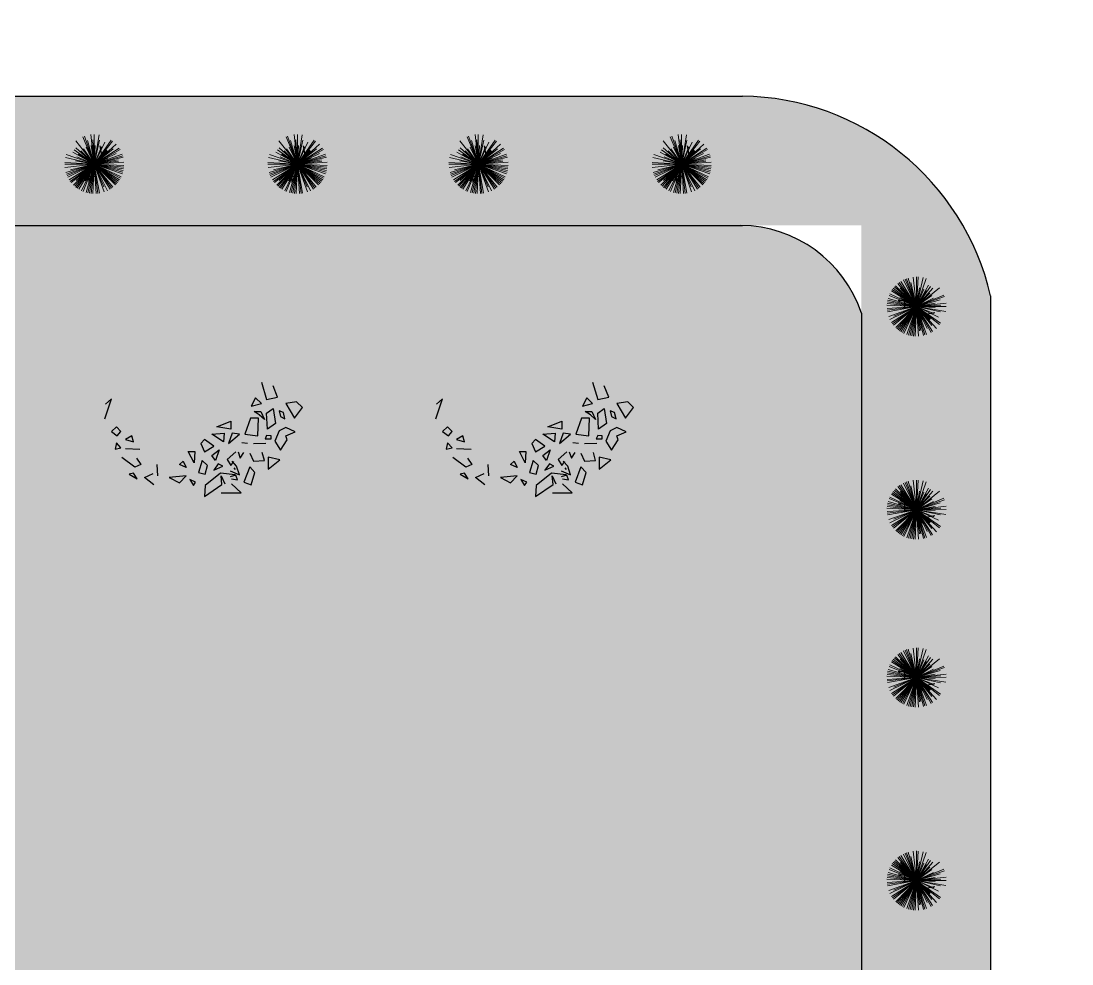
# Model space of a CAD drawing. Header units: millimetres. Extents: x -1544140 to 7445918, y -1294905 to 2019878.
# Drawn here: x 1815847 to 1821286, y 54579 to 59461 of the extents above; entities that cross this region are included whole.
import ezdxf

# ---------------------------------------------------------------- set-up
doc = ezdxf.new("R2010")
doc.units = ezdxf.units.MM
doc.header["$MEASUREMENT"] = 0
doc.layers.add('marc det', color=74, linetype='Continuous', lineweight=18)
picture_1 = doc.add_image_def('image5.png', size_in_pixel=(1482, 826))

msp = doc.modelspace()

# ---------------------------------------------------------------- hatches: boundary and pattern name
at = {"true_color": 0x8dc133, "transparency": 33554687}
h = msp.add_hatch(color=65, dxfattribs=at)
h.dxf.hatch_style = 1
h.paths.add_polyline_path([(1820864.7, 52025.1, -0.388077), (1820140.8, 51209.9), (1812143.8, 51209.9, -0.416277), (1810660.8, 52282.1), (1810660.8, 57426, -0.394381), (1811605.5, 59071.8), (1819549.1, 59071.8, -0.352206), (1820864.7, 58038.5)])
h.paths.add_polyline_path([(1811329.4, 51878.5), (1811329.4, 58403.1), (1820196, 58403.1), (1820196, 51878.5)], flags=16)
at = {"true_color": 0xb8d93f, "transparency": 33554687}
h = msp.add_hatch(color=63, dxfattribs=at)
h.dxf.hatch_style = 1
h.paths.add_polyline_path([(1820196, 57948.7, 0.326949), (1819553.6, 58403.1), (1811722.8, 58403.1, 0.386529), (1811329.4, 57516.1), (1811329.4, 52343.8, 0.417198), (1812079.3, 51878.5), (1820091.4, 51878.5, 0.351898), (1820196, 52018.4)])
at = {"layer": 'marc det'}
for points in [[(1816525.1, 57948.6), (1816424.6, 57921.6), (1816391.5, 57879.3), (1816331, 57794.1), (1816267.2, 57786.6), (1816258.6, 57713.2), (1816283.1, 57682.2), (1816264.7, 57635.5), (1816194.2, 57503.2), (1816217, 57457.5), (1816255.8, 57400.6), (1816256.4, 57350.5), (1816179.5, 57321), (1816286.7, 57313.4), (1816273.4, 57264.2), (1816308.1, 57227.9), (1816312.5, 57182.2), (1816365.3, 57124.4), (1816382.6, 57059.6), (1816431.3, 57022.6), (1816466.7, 57029.6), (1816513.4, 57002.9), (1816534.4, 56942.5), (1816549.4, 56866.5), (1816565.8, 56923.5), (1816616.5, 56969.4), (1816680.2, 56949.6), (1816722.4, 56922), (1816774.2, 56939.4), (1816829.3, 56939.5), (1816864.7, 56899.8), (1816878.7, 56945.6), (1816936.6, 56978.5), (1816996.9, 56976), (1817059.9, 57006.4), (1817079, 57049.6), (1817112.4, 57066.9), (1817156.7, 57075.6), (1817172.4, 57136.1), (1817202.3, 57170.7), (1817283.4, 57179.5), (1817345.7, 57166.6), (1817292.6, 57202.8), (1817252.8, 57241.6), (1817254.8, 57277.9), (1817291, 57328), (1817320.6, 57387.7), (1817315.5, 57436.9), (1817324.1, 57557), (1817424.2, 57608.9), (1817301.6, 57601), (1817267.6, 57657), (1817261.8, 57709.7), (1817224.8, 57781.3), (1817180.5, 57819.3), (1817160.1, 57876.2), (1817114.8, 57896), (1817055.9, 57938.2), (1817007.3, 57933.5), (1817008.6, 58015), (1816956.8, 57951), (1816937.8, 58001.1), (1816912.3, 58014), (1816850.8, 58032), (1816838, 58017.3), (1816724.6, 58009.4), (1816693.3, 58028.3), (1816637.8, 58006.6), (1816595.2, 58012.6), (1816552, 58068.7), (1816511.9, 58132.5), (1816528.5, 58071.2), (1816545.5, 57984.9)], [(1818238.5, 57948.6), (1818138, 57921.6), (1818105, 57879.3), (1818044.4, 57794.1), (1817980.6, 57786.6), (1817972.1, 57713.2), (1817996.6, 57682.2), (1817978.2, 57635.5), (1817907.6, 57503.2), (1817930.4, 57457.5), (1817969.2, 57400.6), (1817969.9, 57350.5), (1817892.9, 57321), (1818000.2, 57313.4), (1817986.9, 57264.2), (1818021.6, 57227.9), (1818026, 57182.2), (1818078.7, 57124.4), (1818096.1, 57059.6), (1818144.8, 57022.6), (1818180.2, 57029.6), (1818226.8, 57002.9), (1818247.9, 56942.5), (1818262.8, 56866.5), (1818279.2, 56923.5), (1818330, 56969.4), (1818393.7, 56949.6), (1818435.9, 56922), (1818487.6, 56939.4), (1818542.8, 56939.5), (1818578.2, 56899.8), (1818592.2, 56945.6), (1818650.1, 56978.5), (1818710.4, 56976), (1818773.4, 57006.4), (1818792.5, 57049.6), (1818825.8, 57066.9), (1818870.1, 57075.6), (1818885.8, 57136.1), (1818915.8, 57170.7), (1818996.8, 57179.5), (1819059.2, 57166.6), (1819006, 57202.8), (1818966.2, 57241.6), (1818968.3, 57277.9), (1819004.4, 57328), (1819034.1, 57387.7), (1819029, 57436.9), (1819037.5, 57557), (1819137.7, 57608.9), (1819015.1, 57601), (1818981.1, 57657), (1818975.3, 57709.7), (1818938.2, 57781.3), (1818894, 57819.3), (1818873.6, 57876.2), (1818828.3, 57896), (1818769.4, 57938.2), (1818720.8, 57933.5), (1818722.1, 58015), (1818670.3, 57951), (1818651.3, 58001.1), (1818625.7, 58014), (1818564.2, 58032), (1818551.5, 58017.3), (1818438.1, 58009.4), (1818406.8, 58028.3), (1818351.2, 58006.6), (1818308.7, 58012.6), (1818265.5, 58068.7), (1818225.3, 58132.5), (1818242, 58071.2), (1818259, 57984.9)]]:
    msp.add_hatch(color=102, dxfattribs=at).paths.add_polyline_path(points)

# ---------------------------------------------------------------- linework, layer by layer
at = {"color": 116, "lineweight": -2, "true_color": 0x136734}
for p, q in [((1816265.2, 58766.5), (1816256.6, 58815.6)), ((1817316.8, 58766.5), (1817308.2, 58815.6)), ((1818253.6, 58766.5), (1818245, 58815.6)), ((1819305.2, 58766.5), (1819296.6, 58815.6)), ((1820527.7, 57943.3), (1820576.8, 57952)), ((1820527.7, 56891.7), (1820576.8, 56900.4)), ((1820527.7, 56023), (1820576.8, 56031.7)), ((1820527.7, 54971.4), (1820576.8, 54980.1))]:
    msp.add_line(p, q, dxfattribs=at)
at = {"color": 116, "true_color": 0x136734}
for p, q in [((1816197, 58690.7), (1816197, 58625.7)), ((1817248.6, 58690.7), (1817248.6, 58625.7)), ((1818185.4, 58690.7), (1818185.4, 58625.7)), ((1819237, 58690.7), (1819237, 58625.7)), ((1816164.5, 58658.2), (1816229.5, 58658.2)), ((1817216.1, 58658.2), (1817281.1, 58658.2)), ((1818152.9, 58658.2), (1818217.9, 58658.2)), ((1819204.5, 58658.2), (1819269.5, 58658.2)), ((1820419.4, 58044.1), (1820419.4, 57979.1)), ((1820451.9, 58011.6), (1820386.9, 58011.6)), ((1820451.9, 56960), (1820386.9, 56960)), ((1820419.4, 56992.5), (1820419.4, 56927.5)), ((1820451.9, 56091.3), (1820386.9, 56091.3)), ((1820419.4, 56123.8), (1820419.4, 56058.8)), ((1820419.4, 55072.2), (1820419.4, 55007.2)), ((1820451.9, 55039.7), (1820386.9, 55039.7))]:
    msp.add_line(p, q, dxfattribs=at)
at = {"color": 96}
for p, q in [((1817091.2, 57590.6), (1817117.8, 57501.9)), ((1817174.6, 57513.7), (1817151.9, 57572.8)), ((1818804.7, 57590.6), (1818831.2, 57501.9)), ((1818888.1, 57513.7), (1818865.3, 57572.8)), ((1816280.4, 57401.4), (1816314.5, 57504.9)), ((1816314.5, 57504.9), (1816284.1, 57478.2)), ((1817060.9, 57510.8), (1817038.2, 57466.4)), ((1817091.2, 57481.2), (1817060.9, 57510.8)), ((1817117.8, 57501.9), (1817174.6, 57513.7)), ((1817993.8, 57401.4), (1818028, 57504.9)), ((1818028, 57504.9), (1817997.6, 57478.2)), ((1818774.4, 57510.8), (1818751.7, 57466.4)), ((1818804.7, 57481.2), (1818774.4, 57510.8)), ((1818831.2, 57501.9), (1818888.1, 57513.7)), ((1817038.2, 57466.4), (1817091.2, 57481.2)), ((1817053.4, 57439.8), (1817087.5, 57439.8)), ((1817079.9, 57422.1), (1817053.4, 57439.8)), ((1817087.5, 57439.8), (1817106.4, 57398.4)), ((1817117.8, 57430.9), (1817151.9, 57454.6)), ((1817151.9, 57454.6), (1817163.2, 57377.8)), ((1817204.9, 57433.9), (1817182.2, 57442.8)), ((1817182.2, 57442.8), (1817189.8, 57413.2)), ((1817273.1, 57490.1), (1817216.3, 57481.2)), ((1817216.3, 57481.2), (1817261.8, 57404.3)), ((1817261.8, 57404.3), (1817303.5, 57460.5)), ((1817303.5, 57460.5), (1817273.1, 57490.1)), ((1818751.7, 57466.4), (1818804.7, 57481.2)), ((1818766.8, 57439.8), (1818800.9, 57439.8)), ((1818793.4, 57422.1), (1818766.8, 57439.8)), ((1818800.9, 57439.8), (1818819.9, 57398.4)), ((1818831.2, 57430.9), (1818865.3, 57454.6)), ((1818865.3, 57454.6), (1818876.7, 57377.8)), ((1818918.4, 57433.9), (1818895.7, 57442.8)), ((1818895.7, 57442.8), (1818903.2, 57413.2)), ((1818986.6, 57490.1), (1818929.8, 57481.2)), ((1818929.8, 57481.2), (1818975.2, 57404.3)), ((1818975.2, 57404.3), (1819016.9, 57460.5)), ((1819016.9, 57460.5), (1818986.6, 57490.1)), ((1816860.1, 57360), (1816932.1, 57389.6)), ((1816932.1, 57389.6), (1816932.1, 57348.2)), ((1817034.4, 57404.3), (1817004.1, 57321.6)), ((1817076.1, 57404.3), (1817034.4, 57404.3)), ((1817072.3, 57312.7), (1817076.1, 57404.3)), ((1817106.4, 57398.4), (1817079.9, 57422.1)), ((1817121.6, 57348.2), (1817117.8, 57430.9)), ((1817189.8, 57413.2), (1817212.5, 57401.4)), ((1817212.5, 57401.4), (1817204.9, 57433.9)), ((1818573.6, 57360), (1818645.6, 57389.6)), ((1818645.6, 57389.6), (1818645.6, 57348.2)), ((1818747.9, 57404.3), (1818717.5, 57321.6)), ((1818789.5, 57404.3), (1818747.9, 57404.3)), ((1818785.8, 57312.7), (1818789.5, 57404.3)), ((1818819.9, 57398.4), (1818793.4, 57422.1)), ((1818835, 57348.2), (1818831.2, 57430.9)), ((1818903.2, 57413.2), (1818926, 57401.4)), ((1818926, 57401.4), (1818918.4, 57433.9)), ((1816341, 57360), (1816314.5, 57336.4)), ((1816314.5, 57336.4), (1816344.8, 57312.7)), ((1816363.8, 57336.4), (1816341, 57360)), ((1816344.8, 57312.7), (1816363.8, 57336.4)), ((1816932.1, 57348.2), (1816860.1, 57360)), ((1817163.2, 57377.8), (1817121.6, 57348.2)), ((1817182.2, 57339.3), (1817159.5, 57286.1)), ((1817216.3, 57357), (1817182.2, 57339.3)), ((1817265.5, 57333.4), (1817216.3, 57357)), ((1817216.3, 57312.7), (1817265.5, 57333.4)), ((1818054.4, 57360), (1818028, 57336.4)), ((1818028, 57336.4), (1818058.3, 57312.7)), ((1818077.2, 57336.4), (1818054.4, 57360)), ((1818058.3, 57312.7), (1818077.2, 57336.4)), ((1818645.6, 57348.2), (1818573.6, 57360)), ((1818876.7, 57377.8), (1818835, 57348.2)), ((1818895.7, 57339.3), (1818872.9, 57286.1)), ((1818929.8, 57357), (1818895.7, 57339.3)), ((1818979, 57333.4), (1818929.8, 57357)), ((1818929.8, 57312.7), (1818979, 57333.4)), ((1816341, 57277.3), (1816333.4, 57244.8)), ((1816363.8, 57250.7), (1816341, 57277.3)), ((1816420.6, 57312.7), (1816386.5, 57295)), ((1816386.5, 57295), (1816428.1, 57283.2)), ((1816428.1, 57283.2), (1816420.6, 57312.7)), ((1816795.7, 57295), (1816776.7, 57274.3)), ((1816845, 57259.5), (1816795.7, 57295)), ((1816833.6, 57321.6), (1816898, 57327.5)), ((1816894.2, 57283.2), (1816833.6, 57321.6)), ((1816898, 57327.5), (1816894.2, 57283.2)), ((1816939.7, 57327.5), (1816920.7, 57274.3)), ((1816920.7, 57274.3), (1816977.6, 57321.6)), ((1816977.6, 57321.6), (1816939.7, 57327.5)), ((1817019.3, 57274.3), (1816988.9, 57277.3)), ((1817004.1, 57321.6), (1817072.3, 57312.7)), ((1817117.8, 57315.7), (1817110.2, 57297.9)), ((1817110.2, 57297.9), (1817140.5, 57297.9)), ((1817140.5, 57312.7), (1817117.8, 57315.7)), ((1817140.5, 57297.9), (1817140.5, 57312.7)), ((1817159.5, 57286.1), (1817189.8, 57238.8)), ((1817189.8, 57238.8), (1817223.9, 57292.1)), ((1817223.9, 57292.1), (1817216.3, 57312.7)), ((1818054.4, 57277.3), (1818046.9, 57244.8)), ((1818077.2, 57250.7), (1818054.4, 57277.3)), ((1818134, 57312.7), (1818100, 57295)), ((1818100, 57295), (1818141.6, 57283.2)), ((1818141.6, 57283.2), (1818134, 57312.7)), ((1818509.2, 57295), (1818490.2, 57274.3)), ((1818558.4, 57259.5), (1818509.2, 57295)), ((1818547, 57321.6), (1818611.5, 57327.5)), ((1818607.7, 57283.2), (1818547, 57321.6)), ((1818611.5, 57327.5), (1818607.7, 57283.2)), ((1818653.2, 57327.5), (1818634.2, 57274.3)), ((1818634.2, 57274.3), (1818691, 57321.6)), ((1818691, 57321.6), (1818653.2, 57327.5)), ((1818732.7, 57274.3), (1818702.4, 57277.3)), ((1818717.5, 57321.6), (1818785.8, 57312.7)), ((1818831.2, 57315.7), (1818823.7, 57297.9)), ((1818823.7, 57297.9), (1818854, 57297.9)), ((1818854, 57312.7), (1818831.2, 57315.7)), ((1818854, 57297.9), (1818854, 57312.7)), ((1818872.9, 57286.1), (1818903.2, 57238.8)), ((1818903.2, 57238.8), (1818937.3, 57292.1)), ((1818937.3, 57292.1), (1818929.8, 57312.7)), ((1816333.4, 57244.8), (1816363.8, 57250.7)), ((1816386.5, 57247.7), (1816462.3, 57244.8)), ((1816742.6, 57173.8), (1816712.3, 57232.9)), ((1816712.3, 57232.9), (1816746.4, 57232.9)), ((1816746.4, 57232.9), (1816742.6, 57173.8)), ((1816776.7, 57274.3), (1816795.7, 57230)), ((1816795.7, 57230), (1816845, 57259.5)), ((1816833.6, 57212.2), (1816871.5, 57241.8)), ((1816871.5, 57241.8), (1816852.6, 57185.6)), ((1816958.6, 57230), (1816913.2, 57191.5)), ((1816970.2, 57230.4), (1816981.6, 57197.9)), ((1816981.6, 57197.9), (1817000.5, 57227.4)), ((1817030.9, 57224.5), (1817049.8, 57183.1)), ((1817114, 57274.3), (1817049.6, 57271.3)), ((1817106.6, 57186.1), (1817095.2, 57227.4)), ((1818046.9, 57244.8), (1818077.2, 57250.7)), ((1818100, 57247.7), (1818175.7, 57244.8)), ((1818456.1, 57173.8), (1818425.8, 57232.9)), ((1818425.8, 57232.9), (1818459.9, 57232.9)), ((1818459.9, 57232.9), (1818456.1, 57173.8)), ((1818490.2, 57274.3), (1818509.2, 57230)), ((1818509.2, 57230), (1818558.4, 57259.5)), ((1818547, 57212.2), (1818584.9, 57241.8)), ((1818584.9, 57241.8), (1818566, 57185.6)), ((1818672.1, 57230), (1818626.6, 57191.5)), ((1818683.7, 57230.4), (1818695, 57197.9)), ((1818695, 57197.9), (1818714, 57227.4)), ((1818744.3, 57224.5), (1818763.2, 57183.1)), ((1818827.4, 57274.3), (1818763, 57271.3)), ((1818820.1, 57186.1), (1818808.7, 57227.4)), ((1816435.9, 57150.6), (1816367.8, 57200.8)), ((1816443.5, 57197.9), (1816466.3, 57165.3)), ((1816666.9, 57165), (1816685.8, 57182.7)), ((1816685.8, 57182.7), (1816701, 57150.2)), ((1816784.3, 57185.6), (1816765.4, 57123.6)), ((1816810.9, 57159.1), (1816784.3, 57185.6)), ((1816852.6, 57185.6), (1816833.6, 57212.2)), ((1816867.7, 57167.9), (1816845, 57135.4)), ((1816890.4, 57156.1), (1816867.7, 57167.9)), ((1816913.2, 57191.5), (1816932.1, 57159.1)), ((1816932.1, 57159.1), (1816947.3, 57179.7)), ((1816962.6, 57156.5), (1816939.9, 57183.1)), ((1817049.8, 57183.1), (1817106.6, 57186.1)), ((1817186, 57188.6), (1817125.4, 57203.4)), ((1817125.4, 57203.4), (1817125.4, 57141.3)), ((1817125.4, 57141.3), (1817186, 57188.6)), ((1818149.4, 57150.6), (1818081.2, 57200.8)), ((1818157, 57197.9), (1818179.7, 57165.3)), ((1818380.3, 57165), (1818399.3, 57182.7)), ((1818399.3, 57182.7), (1818414.4, 57150.2)), ((1818497.8, 57185.6), (1818478.9, 57123.6)), ((1818524.3, 57159.1), (1818497.8, 57185.6)), ((1818566, 57185.6), (1818547, 57212.2)), ((1818581.2, 57167.9), (1818558.4, 57135.4)), ((1818603.9, 57156.1), (1818581.2, 57167.9)), ((1818626.6, 57191.5), (1818645.6, 57159.1)), ((1818645.6, 57159.1), (1818660.7, 57179.7)), ((1818676.1, 57156.5), (1818653.3, 57183.1)), ((1818763.2, 57183.1), (1818820.1, 57186.1)), ((1818899.4, 57188.6), (1818838.8, 57203.4)), ((1818838.8, 57203.4), (1818838.8, 57141.3)), ((1818838.8, 57141.3), (1818899.4, 57188.6)), ((1816428.4, 57121), (1816405.6, 57115.1)), ((1816405.6, 57115.1), (1816447.3, 57091.5)), ((1816447.3, 57091.5), (1816428.4, 57121)), ((1816466.3, 57165.3), (1816435.9, 57150.6)), ((1816485.2, 57097.4), (1816530.7, 57118.1)), ((1816549.4, 57165), (1816553.2, 57105.8)), ((1816701, 57150.2), (1816666.9, 57165)), ((1816765.4, 57123.6), (1816799.5, 57114.7)), ((1816799.5, 57114.7), (1816810.9, 57159.1)), ((1816879.1, 57120.6), (1816799.5, 57055.6)), ((1816845, 57135.4), (1816890.4, 57156.1)), ((1816954.9, 57111.8), (1816879.1, 57120.6)), ((1816928.5, 57132.8), (1816977.8, 57112.2)), ((1816947.3, 57147.2), (1816954.9, 57138.3)), ((1816977.8, 57112.2), (1816962.6, 57156.5)), ((1817030.9, 57153.5), (1817000.5, 57073.7)), ((1817057.3, 57124), (1817030.9, 57153.5)), ((1817038.4, 57059), (1817057.3, 57124)), ((1818141.8, 57121), (1818119.1, 57115.1)), ((1818119.1, 57115.1), (1818160.8, 57091.5)), ((1818160.8, 57091.5), (1818141.8, 57121)), ((1818179.7, 57165.3), (1818149.4, 57150.6)), ((1818198.7, 57097.4), (1818244.1, 57118.1)), ((1818262.9, 57165), (1818266.6, 57105.8)), ((1818414.4, 57150.2), (1818380.3, 57165)), ((1818478.9, 57123.6), (1818512.9, 57114.7)), ((1818512.9, 57114.7), (1818524.3, 57159.1)), ((1818592.5, 57120.6), (1818512.9, 57055.6)), ((1818558.4, 57135.4), (1818603.9, 57156.1)), ((1818668.3, 57111.8), (1818592.5, 57120.6)), ((1818642, 57132.8), (1818691.2, 57112.2)), ((1818660.7, 57147.2), (1818668.3, 57138.3)), ((1818691.2, 57112.2), (1818676.1, 57156.5)), ((1818744.3, 57153.5), (1818714, 57073.7)), ((1818770.8, 57124), (1818744.3, 57153.5)), ((1818751.9, 57059), (1818770.8, 57124)), ((1816534.4, 57059), (1816485.2, 57097.4)), ((1816701, 57105.8), (1816613.8, 57097)), ((1816613.8, 57097), (1816666.9, 57070.4)), ((1816666.9, 57070.4), (1816701, 57105.8)), ((1816750.3, 57073.3), (1816719.9, 57088.1)), ((1816719.9, 57088.1), (1816738.9, 57055.6)), ((1816738.9, 57055.6), (1816750.3, 57073.3)), ((1816795.7, 56999.4), (1816886.6, 57061.5)), ((1816886.6, 57061.5), (1816882.9, 57105.8)), ((1816882.9, 57105.8), (1816901.8, 57064.5)), ((1816958.9, 57109.2), (1816928.5, 57100.3)), ((1816936.1, 57091.5), (1816966.4, 57085.5)), ((1816985.3, 57017.6), (1816936.1, 57064.9)), ((1816966.4, 57085.5), (1816958.9, 57109.2)), ((1817000.5, 57073.7), (1817038.4, 57059)), ((1818247.9, 57059), (1818198.7, 57097.4)), ((1818414.4, 57105.8), (1818327.3, 57097)), ((1818327.3, 57097), (1818380.3, 57070.4)), ((1818380.3, 57070.4), (1818414.4, 57105.8)), ((1818463.7, 57073.3), (1818433.4, 57088.1)), ((1818433.4, 57088.1), (1818452.3, 57055.6)), ((1818452.3, 57055.6), (1818463.7, 57073.3)), ((1818509.2, 56999.4), (1818600.1, 57061.5)), ((1818600.1, 57061.5), (1818596.3, 57105.8)), ((1818596.3, 57105.8), (1818615.2, 57064.5)), ((1818672.3, 57109.2), (1818642, 57100.3)), ((1818649.6, 57091.5), (1818679.9, 57085.5)), ((1818698.8, 57017.6), (1818649.6, 57064.9)), ((1818679.9, 57085.5), (1818672.3, 57109.2)), ((1818714, 57073.7), (1818751.9, 57059)), ((1816799.5, 57055.6), (1816795.7, 56999.4)), ((1816883, 57017.6), (1816985.3, 57017.6)), ((1818512.9, 57055.6), (1818509.2, 56999.4)), ((1818596.5, 57017.6), (1818698.8, 57017.6))]:
    msp.add_line(p, q, dxfattribs=at)
for points in [[(1811605.5, 59071.8), (1819579.8, 59071.8)], [(1811722.8, 58403.1), (1819579.8, 58403.1)], [(1820864.7, 58038.5), (1820864.7, 52002.1)], [(1820196, 57948.7), (1820196, 52002.1)]]:
    msp.add_lwpolyline(points)
for radius, start in [(1334.7, 13.0477), (666, 18.5111)]:
    msp.add_arc((1819564.5, 57737.2), radius, start, 89.3419)
at = {"layer": 'marc det', "color": 116, "true_color": 0x136734}
for p, q in [((1816226, 58720.4), (1816166.4, 58861.8)), ((1816226, 58720.4), (1816174.5, 58864.9)), ((1816226, 58720.4), (1816207.9, 58872.7)), ((1816226, 58720.4), (1816225.1, 58873.8)), ((1816226, 58720.4), (1816250.8, 58871.8)), ((1817277.6, 58720.4), (1817218, 58861.8)), ((1817277.6, 58720.4), (1817226.1, 58864.9)), ((1817277.6, 58720.4), (1817259.5, 58872.7)), ((1817277.6, 58720.4), (1817276.7, 58873.8)), ((1817277.6, 58720.4), (1817302.4, 58871.8)), ((1818214.4, 58720.4), (1818154.8, 58861.8)), ((1818214.4, 58720.4), (1818162.8, 58864.9)), ((1818214.4, 58720.4), (1818196.3, 58872.7)), ((1818214.4, 58720.4), (1818213.4, 58873.8)), ((1818214.4, 58720.4), (1818239.2, 58871.8)), ((1819266, 58720.4), (1819206.4, 58861.8)), ((1819266, 58720.4), (1819214.4, 58864.9)), ((1819266, 58720.4), (1819247.9, 58872.7)), ((1819266, 58720.4), (1819265, 58873.8)), ((1819266, 58720.4), (1819290.8, 58871.8)), ((1816226, 58720.4), (1816129.6, 58839.8)), ((1816226, 58720.4), (1816130.9, 58804.4)), ((1816226, 58720.4), (1816169.2, 58799.5)), ((1816226, 58720.4), (1816183.3, 58807.8)), ((1816226, 58720.4), (1816190.3, 58841.7)), ((1816226, 58720.4), (1816209.2, 58815.9)), ((1816226, 58720.4), (1816218.1, 58846.4)), ((1816224.5, 58718.8), (1816312.5, 58844.4)), ((1816312.5, 58844.4), (1816224.5, 58718.8)), ((1816224.5, 58718.8), (1816319.4, 58839.2)), ((1816226, 58720.4), (1816253.3, 58843.5)), ((1816226, 58720.4), (1816279.9, 58834.2)), ((1816226, 58720.4), (1816339.7, 58823.3)), ((1816226, 58720.4), (1816230.8, 58817.1)), ((1816226, 58720.4), (1816262.4, 58809.9)), ((1816226, 58720.4), (1816355.3, 58802.8)), ((1816226, 58720.4), (1816323.9, 58799.5)), ((1817277.6, 58720.4), (1817181.2, 58839.8)), ((1817277.6, 58720.4), (1817182.5, 58804.4)), ((1817277.6, 58720.4), (1817220.8, 58799.5)), ((1817277.6, 58720.4), (1817234.9, 58807.8)), ((1817277.6, 58720.4), (1817241.9, 58841.7)), ((1817277.6, 58720.4), (1817260.8, 58815.9)), ((1817277.6, 58720.4), (1817269.7, 58846.4)), ((1817276.1, 58718.8), (1817364.1, 58844.4)), ((1817364.1, 58844.4), (1817276.1, 58718.8)), ((1817276.1, 58718.8), (1817371, 58839.2)), ((1817277.6, 58720.4), (1817304.9, 58843.5)), ((1817277.6, 58720.4), (1817331.5, 58834.2)), ((1817277.6, 58720.4), (1817391.3, 58823.3)), ((1817277.6, 58720.4), (1817282.4, 58817.1)), ((1817277.6, 58720.4), (1817314, 58809.9)), ((1817277.6, 58720.4), (1817406.9, 58802.8)), ((1817277.6, 58720.4), (1817375.5, 58799.5)), ((1818214.4, 58720.4), (1818118, 58839.8)), ((1818214.4, 58720.4), (1818119.3, 58804.4)), ((1818214.4, 58720.4), (1818157.6, 58799.5)), ((1818214.4, 58720.4), (1818171.7, 58807.8)), ((1818214.4, 58720.4), (1818178.7, 58841.7)), ((1818214.4, 58720.4), (1818197.5, 58815.9)), ((1818214.4, 58720.4), (1818206.5, 58846.4)), ((1818212.9, 58718.8), (1818300.9, 58844.4)), ((1818300.9, 58844.4), (1818212.9, 58718.8)), ((1818212.9, 58718.8), (1818307.8, 58839.2)), ((1818214.4, 58720.4), (1818241.7, 58843.5)), ((1818214.4, 58720.4), (1818268.3, 58834.2)), ((1818214.4, 58720.4), (1818328.1, 58823.3)), ((1818214.4, 58720.4), (1818219.2, 58817.1)), ((1818214.4, 58720.4), (1818250.8, 58809.9)), ((1818214.4, 58720.4), (1818343.7, 58802.8)), ((1818214.4, 58720.4), (1818312.3, 58799.5)), ((1819266, 58720.4), (1819169.6, 58839.8)), ((1819266, 58720.4), (1819170.9, 58804.4)), ((1819266, 58720.4), (1819209.2, 58799.5)), ((1819266, 58720.4), (1819223.3, 58807.8)), ((1819266, 58720.4), (1819230.3, 58841.7)), ((1819266, 58720.4), (1819249.1, 58815.9)), ((1819266, 58720.4), (1819258.1, 58846.4)), ((1819264.5, 58718.8), (1819352.5, 58844.4)), ((1819352.5, 58844.4), (1819264.5, 58718.8)), ((1819264.5, 58718.8), (1819359.4, 58839.2)), ((1819266, 58720.4), (1819293.3, 58843.5)), ((1819266, 58720.4), (1819319.9, 58834.2)), ((1819266, 58720.4), (1819379.7, 58823.3)), ((1819266, 58720.4), (1819270.8, 58817.1)), ((1819266, 58720.4), (1819302.4, 58809.9)), ((1819266, 58720.4), (1819395.3, 58802.8)), ((1819266, 58720.4), (1819363.9, 58799.5)), ((1816226, 58720.4), (1816076.3, 58753.7)), ((1816226, 58720.4), (1816080.9, 58770.2)), ((1816226, 58720.4), (1816114.4, 58781.2)), ((1816226, 58720.4), (1816122, 58793.3)), ((1816122, 58793.3), (1816226, 58720.4)), ((1816226, 58720.4), (1816135.4, 58757.3)), ((1816226, 58720.4), (1816142.9, 58771.9)), ((1816226, 58720.4), (1816156.6, 58789)), ((1816226, 58720.4), (1816359.8, 58795.4)), ((1816226, 58720.4), (1816289.9, 58792.8)), ((1816226, 58720.4), (1816293.9, 58789.1)), ((1816226, 58720.4), (1816339.1, 58775.7)), ((1816226, 58720.4), (1816370.4, 58771.9)), ((1816226, 58720.4), (1816373.1, 58763.8)), ((1816226, 58720.4), (1816375.3, 58755.4)), ((1816226, 58720.4), (1816296.6, 58750.2)), ((1817277.6, 58720.4), (1817127.9, 58753.7)), ((1817277.6, 58720.4), (1817132.5, 58770.2)), ((1817277.6, 58720.4), (1817166, 58781.2)), ((1817277.6, 58720.4), (1817173.6, 58793.3)), ((1817173.6, 58793.3), (1817277.6, 58720.4)), ((1817277.6, 58720.4), (1817187, 58757.3)), ((1817277.6, 58720.4), (1817194.5, 58771.9)), ((1817277.6, 58720.4), (1817208.2, 58789)), ((1817277.6, 58720.4), (1817411.4, 58795.4)), ((1817277.6, 58720.4), (1817341.5, 58792.8)), ((1817277.6, 58720.4), (1817345.5, 58789.1)), ((1817277.6, 58720.4), (1817390.7, 58775.7)), ((1817277.6, 58720.4), (1817422, 58771.9)), ((1817277.6, 58720.4), (1817424.7, 58763.8)), ((1817277.6, 58720.4), (1817426.9, 58755.4)), ((1817277.6, 58720.4), (1817348.2, 58750.2)), ((1818214.4, 58720.4), (1818064.6, 58753.7)), ((1818214.4, 58720.4), (1818069.3, 58770.2)), ((1818214.4, 58720.4), (1818102.8, 58781.2)), ((1818214.4, 58720.4), (1818110.4, 58793.3)), ((1818110.4, 58793.3), (1818214.4, 58720.4)), ((1818214.4, 58720.4), (1818123.7, 58757.3)), ((1818214.4, 58720.4), (1818131.3, 58771.9)), ((1818214.4, 58720.4), (1818145, 58789)), ((1818214.4, 58720.4), (1818348.1, 58795.4)), ((1818214.4, 58720.4), (1818278.3, 58792.8)), ((1818214.4, 58720.4), (1818282.2, 58789.1)), ((1818214.4, 58720.4), (1818327.5, 58775.7)), ((1818214.4, 58720.4), (1818358.8, 58771.9)), ((1818214.4, 58720.4), (1818361.5, 58763.8)), ((1818214.4, 58720.4), (1818363.7, 58755.4)), ((1818214.4, 58720.4), (1818285, 58750.2)), ((1819266, 58720.4), (1819116.2, 58753.7)), ((1819266, 58720.4), (1819120.9, 58770.2)), ((1819266, 58720.4), (1819154.4, 58781.2)), ((1819266, 58720.4), (1819162, 58793.3)), ((1819162, 58793.3), (1819266, 58720.4)), ((1819266, 58720.4), (1819175.3, 58757.3)), ((1819266, 58720.4), (1819182.9, 58771.9)), ((1819266, 58720.4), (1819196.6, 58789)), ((1819266, 58720.4), (1819399.7, 58795.4)), ((1819266, 58720.4), (1819329.9, 58792.8)), ((1819266, 58720.4), (1819333.8, 58789.1)), ((1819266, 58720.4), (1819379.1, 58775.7)), ((1819266, 58720.4), (1819410.4, 58771.9)), ((1819266, 58720.4), (1819413.1, 58763.8)), ((1819266, 58720.4), (1819415.3, 58755.4)), ((1819266, 58720.4), (1819336.6, 58750.2)), ((1816226, 58720.4), (1816072.6, 58719.5)), ((1816226, 58720.4), (1816072.8, 58728.1)), ((1816226, 58720.4), (1816073.7, 58702.3)), ((1816226, 58720.4), (1816078.9, 58677.1)), ((1816226, 58720.4), (1816081.5, 58668.9)), ((1816226, 58720.4), (1816084.6, 58660.9)), ((1816226, 58720.4), (1816088.2, 58653.1)), ((1816226, 58720.4), (1816096.6, 58638.1)), ((1816226, 58720.4), (1816101.4, 58630.9)), ((1816226, 58720.4), (1816101.8, 58691.3)), ((1816226, 58720.4), (1816106.6, 58624.1)), ((1816226, 58720.4), (1816118.2, 58611.3)), ((1816226, 58720.4), (1816124.5, 58605.5)), ((1816226, 58720.4), (1816129.2, 58736.3)), ((1816226, 58720.4), (1816131.1, 58599.9)), ((1816226, 58720.4), (1816131.3, 58634.8)), ((1816138, 58594.8), (1816226, 58720.4)), ((1816226, 58720.4), (1816138, 58594.8)), ((1816226, 58720.4), (1816145.2, 58590.1)), ((1816226, 58720.4), (1816160.3, 58581.9)), ((1816226, 58720.4), (1816168.1, 58578.4)), ((1816226, 58720.4), (1816178.9, 58634.1)), ((1816226, 58720.4), (1816184.4, 58572.8)), ((1816226, 58720.4), (1816192.7, 58570.7)), ((1816226, 58720.4), (1816201.2, 58569.1)), ((1816226, 58720.4), (1816209.7, 58567.9)), ((1816226, 58720.4), (1816218.3, 58567.2)), ((1816226, 58720.4), (1816350.1, 58742.3)), ((1816226, 58720.4), (1816351.1, 58735.3)), ((1816226, 58720.4), (1816379, 58729.9)), ((1816226, 58720.4), (1816379.1, 58712.7)), ((1816226, 58720.4), (1816277.5, 58576)), ((1816226, 58720.4), (1816244.1, 58568.1)), ((1816226, 58720.4), (1816252.6, 58569.4)), ((1816226, 58720.4), (1816235.5, 58567.4)), ((1816226, 58720.4), (1816275.3, 58603.3)), ((1816226, 58720.4), (1816293.3, 58582.6)), ((1816226, 58720.4), (1816308.3, 58591.1)), ((1816226, 58720.4), (1816315.5, 58595.9)), ((1816226, 58720.4), (1816322.3, 58601.1)), ((1816226, 58720.4), (1816335.1, 58612.6)), ((1816226, 58720.4), (1816340.9, 58618.9)), ((1816226, 58720.4), (1816346.4, 58625.5)), ((1816351.6, 58632.4), (1816226, 58720.4)), ((1816226, 58720.4), (1816356.3, 58639.6)), ((1816226, 58720.4), (1816360.6, 58647)), ((1816226, 58720.4), (1816364.5, 58654.7)), ((1816226, 58720.4), (1816375.7, 58687.2)), ((1816226, 58720.4), (1816377.3, 58695.6)), ((1816226, 58720.4), (1816378.5, 58704.2)), ((1816226, 58720.4), (1816371, 58670.6)), ((1816226, 58720.4), (1816373.6, 58678.8)), ((1817277.6, 58720.4), (1817124.2, 58719.5)), ((1817277.6, 58720.4), (1817124.4, 58728.1)), ((1817277.6, 58720.4), (1817125.3, 58702.3)), ((1817277.6, 58720.4), (1817130.5, 58677.1)), ((1817277.6, 58720.4), (1817133.1, 58668.9)), ((1817277.6, 58720.4), (1817136.2, 58660.9)), ((1817277.6, 58720.4), (1817139.8, 58653.1)), ((1817277.6, 58720.4), (1817148.2, 58638.1)), ((1817277.6, 58720.4), (1817153, 58630.9)), ((1817277.6, 58720.4), (1817153.4, 58691.3)), ((1817277.6, 58720.4), (1817158.2, 58624.1)), ((1817277.6, 58720.4), (1817169.8, 58611.3)), ((1817277.6, 58720.4), (1817176.1, 58605.5)), ((1817277.6, 58720.4), (1817180.8, 58736.3)), ((1817277.6, 58720.4), (1817182.7, 58599.9)), ((1817277.6, 58720.4), (1817182.9, 58634.8)), ((1817189.6, 58594.8), (1817277.6, 58720.4)), ((1817277.6, 58720.4), (1817189.6, 58594.8)), ((1817277.6, 58720.4), (1817196.8, 58590.1)), ((1817277.6, 58720.4), (1817211.9, 58581.9)), ((1817277.6, 58720.4), (1817219.7, 58578.4)), ((1817277.6, 58720.4), (1817230.5, 58634.1)), ((1817277.6, 58720.4), (1817236, 58572.8)), ((1817277.6, 58720.4), (1817244.3, 58570.7)), ((1817277.6, 58720.4), (1817252.8, 58569.1)), ((1817277.6, 58720.4), (1817261.3, 58567.9)), ((1817277.6, 58720.4), (1817269.9, 58567.2)), ((1817277.6, 58720.4), (1817401.7, 58742.3)), ((1817277.6, 58720.4), (1817402.7, 58735.3)), ((1817277.6, 58720.4), (1817430.6, 58729.9)), ((1817277.6, 58720.4), (1817430.7, 58712.7)), ((1817277.6, 58720.4), (1817329.1, 58576)), ((1817277.6, 58720.4), (1817295.7, 58568.1)), ((1817277.6, 58720.4), (1817304.2, 58569.4)), ((1817277.6, 58720.4), (1817287.1, 58567.4)), ((1817277.6, 58720.4), (1817326.9, 58603.3)), ((1817277.6, 58720.4), (1817344.9, 58582.6)), ((1817277.6, 58720.4), (1817359.9, 58591.1)), ((1817277.6, 58720.4), (1817367.1, 58595.9)), ((1817277.6, 58720.4), (1817373.9, 58601.1)), ((1817277.6, 58720.4), (1817386.7, 58612.6)), ((1817277.6, 58720.4), (1817392.5, 58618.9)), ((1817277.6, 58720.4), (1817398, 58625.5)), ((1817403.2, 58632.4), (1817277.6, 58720.4)), ((1817277.6, 58720.4), (1817407.9, 58639.6)), ((1817277.6, 58720.4), (1817412.2, 58647)), ((1817277.6, 58720.4), (1817416.1, 58654.7)), ((1817277.6, 58720.4), (1817427.3, 58687.2)), ((1817277.6, 58720.4), (1817428.9, 58695.6)), ((1817277.6, 58720.4), (1817430.1, 58704.2)), ((1817277.6, 58720.4), (1817422.6, 58670.6)), ((1817277.6, 58720.4), (1817425.2, 58678.8)), ((1818214.4, 58720.4), (1818061, 58719.5)), ((1818214.4, 58720.4), (1818061.2, 58728.1)), ((1818214.4, 58720.4), (1818062.1, 58702.3)), ((1818214.4, 58720.4), (1818067.2, 58677.1)), ((1818214.4, 58720.4), (1818069.9, 58668.9)), ((1818214.4, 58720.4), (1818073, 58660.9)), ((1818214.4, 58720.4), (1818076.6, 58653.1)), ((1818214.4, 58720.4), (1818085, 58638.1)), ((1818214.4, 58720.4), (1818089.8, 58630.9)), ((1818214.4, 58720.4), (1818090.2, 58691.3)), ((1818214.4, 58720.4), (1818095, 58624.1)), ((1818214.4, 58720.4), (1818106.6, 58611.3)), ((1818214.4, 58720.4), (1818112.9, 58605.5)), ((1818214.4, 58720.4), (1818117.6, 58736.3)), ((1818214.4, 58720.4), (1818119.5, 58599.9)), ((1818214.4, 58720.4), (1818119.7, 58634.8)), ((1818126.4, 58594.8), (1818214.4, 58720.4)), ((1818214.4, 58720.4), (1818126.4, 58594.8)), ((1818214.4, 58720.4), (1818133.5, 58590.1)), ((1818214.4, 58720.4), (1818148.6, 58581.9)), ((1818214.4, 58720.4), (1818156.5, 58578.4)), ((1818214.4, 58720.4), (1818167.3, 58634.1)), ((1818214.4, 58720.4), (1818172.8, 58572.8)), ((1818214.4, 58720.4), (1818181.1, 58570.7)), ((1818214.4, 58720.4), (1818189.6, 58569.1)), ((1818214.4, 58720.4), (1818198.1, 58567.9)), ((1818214.4, 58720.4), (1818206.7, 58567.2)), ((1818214.4, 58720.4), (1818338.5, 58742.3)), ((1818214.4, 58720.4), (1818339.5, 58735.3)), ((1818214.4, 58720.4), (1818367.4, 58729.9)), ((1818214.4, 58720.4), (1818367.5, 58712.7)), ((1818214.4, 58720.4), (1818265.9, 58576)), ((1818214.4, 58720.4), (1818232.4, 58568.1)), ((1818214.4, 58720.4), (1818241, 58569.4)), ((1818214.4, 58720.4), (1818223.9, 58567.4)), ((1818214.4, 58720.4), (1818263.7, 58603.3)), ((1818214.4, 58720.4), (1818281.7, 58582.6)), ((1818214.4, 58720.4), (1818296.7, 58591.1)), ((1818214.4, 58720.4), (1818303.9, 58595.9)), ((1818214.4, 58720.4), (1818310.7, 58601.1)), ((1818214.4, 58720.4), (1818323.5, 58612.6)), ((1818214.4, 58720.4), (1818329.3, 58618.9)), ((1818214.4, 58720.4), (1818334.8, 58625.5)), ((1818340, 58632.4), (1818214.4, 58720.4)), ((1818214.4, 58720.4), (1818344.7, 58639.6)), ((1818214.4, 58720.4), (1818349, 58647)), ((1818214.4, 58720.4), (1818352.9, 58654.7)), ((1818214.4, 58720.4), (1818364.1, 58687.2)), ((1818214.4, 58720.4), (1818365.7, 58695.6)), ((1818214.4, 58720.4), (1818366.9, 58704.2)), ((1818214.4, 58720.4), (1818359.4, 58670.6)), ((1818214.4, 58720.4), (1818362, 58678.8)), ((1819266, 58720.4), (1819112.6, 58719.5)), ((1819266, 58720.4), (1819112.8, 58728.1)), ((1819266, 58720.4), (1819113.7, 58702.3)), ((1819266, 58720.4), (1819118.8, 58677.1)), ((1819266, 58720.4), (1819121.5, 58668.9)), ((1819266, 58720.4), (1819124.6, 58660.9)), ((1819266, 58720.4), (1819128.2, 58653.1)), ((1819266, 58720.4), (1819136.6, 58638.1)), ((1819266, 58720.4), (1819141.4, 58630.9)), ((1819266, 58720.4), (1819141.8, 58691.3)), ((1819266, 58720.4), (1819146.6, 58624.1)), ((1819266, 58720.4), (1819158.2, 58611.3)), ((1819266, 58720.4), (1819164.5, 58605.5)), ((1819266, 58720.4), (1819169.2, 58736.3)), ((1819266, 58720.4), (1819171.1, 58599.9)), ((1819266, 58720.4), (1819171.3, 58634.8)), ((1819178, 58594.8), (1819266, 58720.4)), ((1819266, 58720.4), (1819178, 58594.8)), ((1819266, 58720.4), (1819185.1, 58590.1)), ((1819266, 58720.4), (1819200.2, 58581.9)), ((1819266, 58720.4), (1819208.1, 58578.4)), ((1819266, 58720.4), (1819218.9, 58634.1)), ((1819266, 58720.4), (1819224.4, 58572.8)), ((1819266, 58720.4), (1819232.7, 58570.7)), ((1819266, 58720.4), (1819241.2, 58569.1)), ((1819266, 58720.4), (1819249.7, 58567.9)), ((1819266, 58720.4), (1819258.3, 58567.2)), ((1819266, 58720.4), (1819390.1, 58742.3)), ((1819266, 58720.4), (1819391.1, 58735.3)), ((1819266, 58720.4), (1819419, 58729.9)), ((1819266, 58720.4), (1819419.1, 58712.7)), ((1819266, 58720.4), (1819317.5, 58576)), ((1819266, 58720.4), (1819284, 58568.1)), ((1819266, 58720.4), (1819292.6, 58569.4)), ((1819266, 58720.4), (1819275.5, 58567.4)), ((1819266, 58720.4), (1819315.3, 58603.3)), ((1819266, 58720.4), (1819333.3, 58582.6)), ((1819266, 58720.4), (1819348.3, 58591.1)), ((1819266, 58720.4), (1819355.5, 58595.9)), ((1819266, 58720.4), (1819362.3, 58601.1)), ((1819266, 58720.4), (1819375.1, 58612.6)), ((1819266, 58720.4), (1819380.9, 58618.9)), ((1819266, 58720.4), (1819386.4, 58625.5)), ((1819391.6, 58632.4), (1819266, 58720.4)), ((1819266, 58720.4), (1819396.3, 58639.6)), ((1819266, 58720.4), (1819400.6, 58647)), ((1819266, 58720.4), (1819404.5, 58654.7)), ((1819266, 58720.4), (1819415.7, 58687.2)), ((1819266, 58720.4), (1819417.3, 58695.6)), ((1819266, 58720.4), (1819418.5, 58704.2)), ((1819266, 58720.4), (1819411, 58670.6)), ((1819266, 58720.4), (1819413.6, 58678.8)), ((1820481.7, 57982.6), (1820385.3, 58101.9)), ((1820481.7, 57982.6), (1820392.2, 58107.1)), ((1820481.7, 57982.6), (1820399.3, 58112)), ((1820481.7, 57982.6), (1820414.3, 58120.4)), ((1820481.7, 57982.6), (1820422.1, 58123.9)), ((1820481.7, 57982.6), (1820430.2, 58127)), ((1820481.7, 57982.6), (1820438.3, 58129.7)), ((1820481.7, 57982.6), (1820452.5, 58106.8)), ((1820481.7, 57982.6), (1820463.6, 58134.9)), ((1820481.7, 57982.6), (1820480.8, 58136)), ((1820481.7, 57982.6), (1820489.4, 58135.8)), ((1820481.7, 57982.6), (1820514.9, 58132.3)), ((1820481.7, 57982.6), (1820531.5, 58127.6)), ((1820481.7, 57982.6), (1820542.5, 58094.2)), ((1820481.7, 57982.6), (1820339.6, 58040.4)), ((1820481.7, 57982.6), (1820343.1, 58048.3)), ((1820481.7, 57982.6), (1820351.3, 58063.4)), ((1820356.1, 58070.6), (1820481.7, 57982.6)), ((1820481.7, 57982.6), (1820356.1, 58070.6)), ((1820481.7, 57982.6), (1820361.2, 58077.5)), ((1820481.7, 57982.6), (1820366.7, 58084.1)), ((1820481.7, 57982.6), (1820372.6, 58090.4)), ((1820481.7, 57982.6), (1820396, 58077.3)), ((1820481.7, 57982.6), (1820554.5, 58086.6)), ((1820554.5, 58086.6), (1820481.7, 57982.6)), ((1820481.7, 57982.6), (1820497.5, 58079.3)), ((1820481.7, 57982.6), (1820601, 58078.9)), ((1820481.7, 57982.6), (1820565.6, 58077.7)), ((1820481.7, 57982.6), (1820518.6, 58073.2)), ((1820481.7, 57982.6), (1820533.2, 58065.6)), ((1820481.7, 57982.6), (1820550.2, 58051.9)), ((1820481.7, 57982.6), (1820623, 58042.1)), ((1820481.7, 57982.6), (1820560.7, 58039.4)), ((1820481.7, 57982.6), (1820328.5, 57990.3)), ((1820481.7, 57982.6), (1820329.2, 57998.8)), ((1820481.7, 57982.6), (1820330.3, 58007.4)), ((1820481.7, 57982.6), (1820331.9, 58015.8)), ((1820481.7, 57982.6), (1820334, 58024.2)), ((1820481.7, 57982.6), (1820395.4, 58029.6)), ((1820480, 57984), (1820605.6, 57896)), ((1820480, 57984), (1820600.5, 57889.1)), ((1820605.6, 57896), (1820480, 57984)), ((1820481.7, 57982.6), (1820626.1, 58034.1)), ((1820481.7, 57982.6), (1820569, 58025.3)), ((1820481.7, 57982.6), (1820602.9, 58018.3)), ((1820481.7, 57982.6), (1820634, 58000.7)), ((1820481.7, 57982.6), (1820577.2, 57999.4)), ((1820481.7, 57982.6), (1820607.6, 57990.4)), ((1820481.7, 57982.6), (1820635, 57983.5)), ((1820481.7, 57982.6), (1820328.6, 57973.1)), ((1820481.7, 57982.6), (1820329.4, 57964.5)), ((1820481.7, 57982.6), (1820330.6, 57956)), ((1820481.7, 57982.6), (1820337.2, 57931.1)), ((1820481.7, 57982.6), (1820343.9, 57915.2)), ((1820481.7, 57982.6), (1820352.3, 57900.2)), ((1820481.7, 57982.6), (1820357.1, 57893.1)), ((1820481.7, 57982.6), (1820362.3, 57886.3)), ((1820481.7, 57982.6), (1820364.6, 57933.3)), ((1820481.7, 57982.6), (1820373.9, 57873.5)), ((1820481.7, 57982.6), (1820380.2, 57867.6)), ((1820481.7, 57982.6), (1820386.8, 57862.1)), ((1820393.7, 57857), (1820481.7, 57982.6)), ((1820481.7, 57982.6), (1820400.9, 57852.2)), ((1820481.7, 57982.6), (1820408.3, 57847.9)), ((1820481.7, 57982.6), (1820416, 57844)), ((1820481.7, 57982.6), (1820431.9, 57837.5)), ((1820481.7, 57982.6), (1820440.1, 57835)), ((1820481.7, 57982.6), (1820448.4, 57832.9)), ((1820481.7, 57982.6), (1820456.9, 57831.2)), ((1820481.7, 57982.6), (1820465.4, 57830.1)), ((1820481.7, 57982.6), (1820474, 57829.4)), ((1820481.7, 57982.6), (1820496.5, 57857.4)), ((1820481.7, 57982.6), (1820491.2, 57829.5)), ((1820481.7, 57982.6), (1820503.5, 57858.5)), ((1820481.7, 57982.6), (1820533.2, 57838.1)), ((1820481.7, 57982.6), (1820525, 57835.5)), ((1820481.7, 57982.6), (1820516.7, 57833.3)), ((1820481.7, 57982.6), (1820556.7, 57848.8)), ((1820481.7, 57982.6), (1820537, 57869.5)), ((1820481.7, 57982.6), (1820564, 57853.2)), ((1820481.7, 57982.6), (1820578.4, 57977.7)), ((1820481.7, 57982.6), (1820633, 57957.8)), ((1820481.7, 57982.6), (1820604.7, 57955.3)), ((1820481.7, 57982.6), (1820571.2, 57946.1)), ((1820481.7, 57982.6), (1820511.4, 57911.9)), ((1820481.7, 57982.6), (1820550.4, 57914.7)), ((1820481.7, 57982.6), (1820554.1, 57918.7)), ((1820481.7, 57982.6), (1820595.5, 57928.6)), ((1820481.7, 57982.6), (1820560.7, 57884.6)), ((1820481.7, 57982.6), (1820584.5, 57868.8)), ((1820481.7, 56931), (1820399.3, 57060.4)), ((1820481.7, 56931), (1820414.3, 57068.8)), ((1820481.7, 56931), (1820422.1, 57072.3)), ((1820481.7, 56931), (1820430.2, 57075.4)), ((1820481.7, 56931), (1820438.3, 57078.1)), ((1820481.7, 56931), (1820463.6, 57083.3)), ((1820481.7, 56931), (1820480.8, 57084.4)), ((1820481.7, 56931), (1820489.4, 57084.2)), ((1820481.7, 56931), (1820514.9, 57080.7)), ((1820481.7, 56931), (1820531.5, 57076)), ((1820481.7, 56931), (1820351.3, 57011.8)), ((1820356.1, 57019), (1820481.7, 56931)), ((1820481.7, 56931), (1820356.1, 57019)), ((1820481.7, 56931), (1820361.2, 57025.9)), ((1820481.7, 56931), (1820366.7, 57032.5)), ((1820481.7, 56931), (1820372.6, 57038.8)), ((1820481.7, 56931), (1820385.3, 57050.3)), ((1820481.7, 56931), (1820392.2, 57055.5)), ((1820481.7, 56931), (1820396, 57025.7)), ((1820481.7, 56931), (1820452.5, 57055.2)), ((1820481.7, 56931), (1820542.5, 57042.6)), ((1820481.7, 56931), (1820554.5, 57035)), ((1820554.5, 57035), (1820481.7, 56931)), ((1820481.7, 56931), (1820497.5, 57027.7)), ((1820481.7, 56931), (1820601, 57027.3)), ((1820481.7, 56931), (1820565.6, 57026.1)), ((1820481.7, 56931), (1820518.6, 57021.6)), ((1820481.7, 56931), (1820533.2, 57014)), ((1820481.7, 56931), (1820330.3, 56955.8)), ((1820481.7, 56931), (1820331.9, 56964.2)), ((1820481.7, 56931), (1820334, 56972.6)), ((1820481.7, 56931), (1820339.6, 56988.8)), ((1820481.7, 56931), (1820343.1, 56996.7)), ((1820481.7, 56931), (1820395.4, 56978)), ((1820481.7, 56931), (1820550.2, 57000.3)), ((1820481.7, 56931), (1820623, 56990.5)), ((1820481.7, 56931), (1820560.7, 56987.8)), ((1820481.7, 56931), (1820626.1, 56982.5)), ((1820481.7, 56931), (1820569, 56973.7)), ((1820481.7, 56931), (1820602.9, 56966.7)), ((1820481.7, 56931), (1820328.5, 56938.7)), ((1820481.7, 56931), (1820328.6, 56921.5)), ((1820481.7, 56931), (1820329.2, 56947.3)), ((1820481.7, 56931), (1820329.4, 56912.9)), ((1820481.7, 56931), (1820330.6, 56904.4)), ((1820481.7, 56931), (1820337.2, 56879.5)), ((1820481.7, 56931), (1820343.9, 56863.6)), ((1820481.7, 56931), (1820352.3, 56848.6)), ((1820481.7, 56931), (1820357.1, 56841.5)), ((1820481.7, 56931), (1820362.3, 56834.7)), ((1820481.7, 56931), (1820364.6, 56881.7)), ((1820481.7, 56931), (1820373.9, 56821.9)), ((1820481.7, 56931), (1820380.2, 56816)), ((1820481.7, 56931), (1820386.8, 56810.5)), ((1820393.7, 56805.4), (1820481.7, 56931)), ((1820481.7, 56931), (1820400.9, 56800.6)), ((1820481.7, 56931), (1820408.3, 56796.3)), ((1820481.7, 56931), (1820416, 56792.4)), ((1820481.7, 56931), (1820431.9, 56785.9)), ((1820481.7, 56931), (1820440.1, 56783.4)), ((1820481.7, 56931), (1820448.4, 56781.3)), ((1820481.7, 56931), (1820456.9, 56779.6)), ((1820481.7, 56931), (1820465.4, 56778.5)), ((1820481.7, 56931), (1820474, 56777.8)), ((1820480, 56932.4), (1820605.6, 56844.4)), ((1820480, 56932.4), (1820600.5, 56837.5)), ((1820605.6, 56844.4), (1820480, 56932.4)), ((1820481.7, 56931), (1820634, 56949.1)), ((1820481.7, 56931), (1820577.2, 56947.8)), ((1820481.7, 56931), (1820607.6, 56938.8)), ((1820481.7, 56931), (1820635, 56931.9)), ((1820481.7, 56931), (1820496.5, 56805.8)), ((1820481.7, 56931), (1820491.2, 56777.9)), ((1820481.7, 56931), (1820503.5, 56806.9)), ((1820481.7, 56931), (1820533.2, 56786.5)), ((1820481.7, 56931), (1820525, 56783.9)), ((1820481.7, 56931), (1820516.7, 56781.7)), ((1820481.7, 56931), (1820556.7, 56797.2)), ((1820481.7, 56931), (1820537, 56817.9)), ((1820481.7, 56931), (1820564, 56801.6)), ((1820481.7, 56931), (1820578.4, 56926.1)), ((1820481.7, 56931), (1820633, 56906.2)), ((1820481.7, 56931), (1820604.7, 56903.7)), ((1820481.7, 56931), (1820571.2, 56894.5)), ((1820481.7, 56931), (1820511.4, 56860.3)), ((1820481.7, 56931), (1820550.4, 56863.1)), ((1820481.7, 56931), (1820554.1, 56867.1)), ((1820481.7, 56931), (1820595.5, 56877)), ((1820481.7, 56931), (1820560.7, 56833)), ((1820481.7, 56931), (1820584.5, 56817.2)), ((1820481.7, 56062.3), (1820399.3, 56191.7)), ((1820481.7, 56062.3), (1820414.3, 56200.1)), ((1820481.7, 56062.3), (1820422.1, 56203.6)), ((1820481.7, 56062.3), (1820430.2, 56206.7)), ((1820481.7, 56062.3), (1820438.3, 56209.4)), ((1820481.7, 56062.3), (1820463.6, 56214.6)), ((1820481.7, 56062.3), (1820480.8, 56215.7)), ((1820481.7, 56062.3), (1820489.4, 56215.5)), ((1820481.7, 56062.3), (1820514.9, 56212)), ((1820481.7, 56062.3), (1820531.5, 56207.3)), ((1820481.7, 56062.3), (1820351.3, 56143.1)), ((1820356.1, 56150.3), (1820481.7, 56062.3)), ((1820481.7, 56062.3), (1820356.1, 56150.3)), ((1820481.7, 56062.3), (1820361.2, 56157.2)), ((1820481.7, 56062.3), (1820366.7, 56163.8)), ((1820481.7, 56062.3), (1820372.6, 56170.1)), ((1820481.7, 56062.3), (1820385.3, 56181.6)), ((1820481.7, 56062.3), (1820392.2, 56186.8)), ((1820481.7, 56062.3), (1820396, 56157)), ((1820481.7, 56062.3), (1820452.5, 56186.5)), ((1820481.7, 56062.3), (1820542.5, 56173.9)), ((1820481.7, 56062.3), (1820554.5, 56166.3)), ((1820554.5, 56166.3), (1820481.7, 56062.3)), ((1820481.7, 56062.3), (1820497.5, 56159)), ((1820481.7, 56062.3), (1820601, 56158.6)), ((1820481.7, 56062.3), (1820565.6, 56157.4)), ((1820481.7, 56062.3), (1820518.6, 56152.9)), ((1820481.7, 56062.3), (1820533.2, 56145.3)), ((1820481.7, 56062.3), (1820330.3, 56087.1)), ((1820481.7, 56062.3), (1820331.9, 56095.5)), ((1820481.7, 56062.3), (1820334, 56103.9)), ((1820481.7, 56062.3), (1820339.6, 56120.1)), ((1820481.7, 56062.3), (1820343.1, 56128)), ((1820481.7, 56062.3), (1820395.4, 56109.3)), ((1820481.7, 56062.3), (1820550.2, 56131.6)), ((1820481.7, 56062.3), (1820623, 56121.8)), ((1820481.7, 56062.3), (1820560.7, 56119.1)), ((1820481.7, 56062.3), (1820626.1, 56113.8)), ((1820481.7, 56062.3), (1820569, 56105)), ((1820481.7, 56062.3), (1820602.9, 56098)), ((1820481.7, 56062.3), (1820634, 56080.4)), ((1820481.7, 56062.3), (1820328.5, 56070)), ((1820481.7, 56062.3), (1820328.6, 56052.8)), ((1820481.7, 56062.3), (1820329.2, 56078.5)), ((1820481.7, 56062.3), (1820329.4, 56044.2)), ((1820481.7, 56062.3), (1820330.6, 56035.7)), ((1820481.7, 56062.3), (1820337.2, 56010.8)), ((1820481.7, 56062.3), (1820343.9, 55994.9)), ((1820481.7, 56062.3), (1820352.3, 55979.9)), ((1820481.7, 56062.3), (1820357.1, 55972.8)), ((1820481.7, 56062.3), (1820362.3, 55966)), ((1820481.7, 56062.3), (1820364.6, 56013)), ((1820481.7, 56062.3), (1820373.9, 55953.2)), ((1820481.7, 56062.3), (1820380.2, 55947.3)), ((1820481.7, 56062.3), (1820386.8, 55941.8)), ((1820393.7, 55936.7), (1820481.7, 56062.3)), ((1820481.7, 56062.3), (1820400.9, 55931.9)), ((1820481.7, 56062.3), (1820408.3, 55927.6)), ((1820481.7, 56062.3), (1820416, 55923.7)), ((1820481.7, 56062.3), (1820431.9, 55917.2)), ((1820481.7, 56062.3), (1820440.1, 55914.7)), ((1820481.7, 56062.3), (1820448.4, 55912.6)), ((1820481.7, 56062.3), (1820456.9, 55910.9)), ((1820481.7, 56062.3), (1820465.4, 55909.8)), ((1820481.7, 56062.3), (1820474, 55909.1)), ((1820480, 56063.7), (1820605.6, 55975.7)), ((1820480, 56063.7), (1820600.5, 55968.8)), ((1820605.6, 55975.7), (1820480, 56063.7)), ((1820481.7, 56062.3), (1820577.2, 56079.1)), ((1820481.7, 56062.3), (1820607.6, 56070.1)), ((1820481.7, 56062.3), (1820635, 56063.2)), ((1820481.7, 56062.3), (1820496.5, 55937.1)), ((1820481.7, 56062.3), (1820491.2, 55909.2)), ((1820481.7, 56062.3), (1820503.5, 55938.2)), ((1820481.7, 56062.3), (1820533.2, 55917.8)), ((1820481.7, 56062.3), (1820525, 55915.2)), ((1820481.7, 56062.3), (1820516.7, 55913)), ((1820481.7, 56062.3), (1820556.7, 55928.5)), ((1820481.7, 56062.3), (1820537, 55949.2)), ((1820481.7, 56062.3), (1820564, 55932.9)), ((1820481.7, 56062.3), (1820578.4, 56057.4)), ((1820481.7, 56062.3), (1820633, 56037.5)), ((1820481.7, 56062.3), (1820604.7, 56035)), ((1820481.7, 56062.3), (1820571.2, 56025.8)), ((1820481.7, 56062.3), (1820511.4, 55991.6)), ((1820481.7, 56062.3), (1820550.4, 55994.4)), ((1820481.7, 56062.3), (1820554.1, 55998.4)), ((1820481.7, 56062.3), (1820595.5, 56008.3)), ((1820481.7, 56062.3), (1820560.7, 55964.3)), ((1820481.7, 56062.3), (1820584.5, 55948.5)), ((1820481.7, 55010.7), (1820430.2, 55155.1)), ((1820481.7, 55010.7), (1820438.3, 55157.8)), ((1820481.7, 55010.7), (1820463.6, 55163)), ((1820481.7, 55010.7), (1820480.8, 55164.1)), ((1820481.7, 55010.7), (1820489.4, 55163.9)), ((1820481.7, 55010.7), (1820514.9, 55160.4)), ((1820481.7, 55010.7), (1820531.5, 55155.7)), ((1820481.7, 55010.7), (1820361.2, 55105.6)), ((1820481.7, 55010.7), (1820366.7, 55112.2)), ((1820481.7, 55010.7), (1820372.6, 55118.5)), ((1820481.7, 55010.7), (1820385.3, 55130)), ((1820481.7, 55010.7), (1820392.2, 55135.2)), ((1820481.7, 55010.7), (1820396, 55105.4)), ((1820481.7, 55010.7), (1820399.3, 55140.1)), ((1820481.7, 55010.7), (1820414.3, 55148.5)), ((1820481.7, 55010.7), (1820422.1, 55152)), ((1820481.7, 55010.7), (1820452.5, 55134.9)), ((1820481.7, 55010.7), (1820542.5, 55122.3)), ((1820481.7, 55010.7), (1820554.5, 55114.7)), ((1820554.5, 55114.7), (1820481.7, 55010.7)), ((1820481.7, 55010.7), (1820497.5, 55107.4)), ((1820481.7, 55010.7), (1820601, 55107)), ((1820481.7, 55010.7), (1820565.6, 55105.8)), ((1820481.7, 55010.7), (1820518.6, 55101.3)), ((1820481.7, 55010.7), (1820334, 55052.3)), ((1820481.7, 55010.7), (1820339.6, 55068.5)), ((1820481.7, 55010.7), (1820343.1, 55076.4)), ((1820481.7, 55010.7), (1820351.3, 55091.5)), ((1820356.1, 55098.7), (1820481.7, 55010.7)), ((1820481.7, 55010.7), (1820356.1, 55098.7)), ((1820481.7, 55010.7), (1820395.4, 55057.7)), ((1820481.7, 55010.7), (1820533.2, 55093.7)), ((1820481.7, 55010.7), (1820550.2, 55080)), ((1820481.7, 55010.7), (1820623, 55070.2)), ((1820481.7, 55010.7), (1820560.7, 55067.5)), ((1820481.7, 55010.7), (1820626.1, 55062.2)), ((1820481.7, 55010.7), (1820569, 55053.4)), ((1820481.7, 55010.7), (1820602.9, 55046.4)), ((1820481.7, 55010.7), (1820328.5, 55018.4)), ((1820481.7, 55010.7), (1820328.6, 55001.2)), ((1820481.7, 55010.7), (1820329.2, 55026.9)), ((1820481.7, 55010.7), (1820329.4, 54992.6)), ((1820481.7, 55010.7), (1820330.3, 55035.5)), ((1820481.7, 55010.7), (1820330.6, 54984.1)), ((1820481.7, 55010.7), (1820331.9, 55043.9)), ((1820481.7, 55010.7), (1820337.2, 54959.2)), ((1820481.7, 55010.7), (1820343.9, 54943.3)), ((1820481.7, 55010.7), (1820352.3, 54928.3)), ((1820481.7, 55010.7), (1820357.1, 54921.2)), ((1820481.7, 55010.7), (1820362.3, 54914.4)), ((1820481.7, 55010.7), (1820364.6, 54961.4)), ((1820481.7, 55010.7), (1820373.9, 54901.6)), ((1820481.7, 55010.7), (1820380.2, 54895.7)), ((1820481.7, 55010.7), (1820386.8, 54890.2)), ((1820393.7, 54885.1), (1820481.7, 55010.7)), ((1820481.7, 55010.7), (1820400.9, 54880.3)), ((1820481.7, 55010.7), (1820408.3, 54876)), ((1820481.7, 55010.7), (1820416, 54872.1)), ((1820481.7, 55010.7), (1820431.9, 54865.6)), ((1820481.7, 55010.7), (1820440.1, 54863.1)), ((1820481.7, 55010.7), (1820448.4, 54861)), ((1820481.7, 55010.7), (1820456.9, 54859.3)), ((1820481.7, 55010.7), (1820465.4, 54858.2)), ((1820481.7, 55010.7), (1820474, 54857.5)), ((1820480, 55012.1), (1820605.6, 54924.1)), ((1820480, 55012.1), (1820600.5, 54917.2)), ((1820605.6, 54924.1), (1820480, 55012.1)), ((1820481.7, 55010.7), (1820634, 55028.8)), ((1820481.7, 55010.7), (1820577.2, 55027.5)), ((1820481.7, 55010.7), (1820607.6, 55018.5)), ((1820481.7, 55010.7), (1820635, 55011.6)), ((1820481.7, 55010.7), (1820496.5, 54885.5)), ((1820481.7, 55010.7), (1820491.2, 54857.6)), ((1820481.7, 55010.7), (1820503.5, 54886.6)), ((1820481.7, 55010.7), (1820533.2, 54866.2)), ((1820481.7, 55010.7), (1820525, 54863.6)), ((1820481.7, 55010.7), (1820516.7, 54861.4)), ((1820481.7, 55010.7), (1820556.7, 54876.9)), ((1820481.7, 55010.7), (1820537, 54897.6)), ((1820481.7, 55010.7), (1820564, 54881.3)), ((1820481.7, 55010.7), (1820578.4, 55005.8)), ((1820481.7, 55010.7), (1820633, 54985.9)), ((1820481.7, 55010.7), (1820604.7, 54983.4)), ((1820481.7, 55010.7), (1820571.2, 54974.2)), ((1820481.7, 55010.7), (1820511.4, 54940)), ((1820481.7, 55010.7), (1820550.4, 54942.8)), ((1820481.7, 55010.7), (1820554.1, 54946.8)), ((1820481.7, 55010.7), (1820595.5, 54956.7)), ((1820481.7, 55010.7), (1820560.7, 54912.7)), ((1820481.7, 55010.7), (1820584.5, 54896.9))]:
    msp.add_line(p, q, dxfattribs=at)

# ---------------------------------------------------------------- pictures from other files: only their frames are drawn
image = msp.add_image(picture_1, insert=(1748459.4, -24499.6), size_in_units=(203261.5, 113288.8))
image.dxf.flags = 7

doc.saveas('drawing.dxf')
